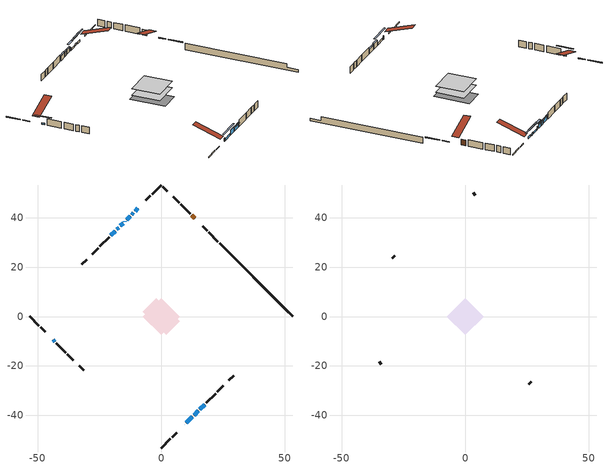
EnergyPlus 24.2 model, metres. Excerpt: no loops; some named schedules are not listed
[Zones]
conditioned space
 floor outside (Floor1 construction): -0.99,0 0,0.99 0.99,0 0,-0.99 z1.22
 floor adiabatic (AdiabaticFloorConstruction): -7.38,0 0,7.38 7.38,0 0,-7.38 z1.22
 floor foundation (Slab1 construction): -7.4,1.94 -1.94,7.4 7.4,-1.94 1.94,-7.4 z-1.22
 wall outside (RimJoist1 construction): 0,-53.15 3.73,-49.42 / -53.15,0 -49.42,-3.73 / 0,53.15 -3.73,49.42 / 22.89,30.26 19.16,33.99 z1.22:1.52
 wall outside (RimJoist2 construction): 4.39,-48.76 6.21,-46.94 / -48.76,-4.39 -46.94,-6.21 / -4.39,48.76 -6.21,46.94 / 18.51,34.64 16.69,36.46 z1.22:1.52
 wall outside (AdiabaticWallConstruction 1): 13.48,39.67 12.3,40.85 z1.22:3.25
 wall outside (AdiabaticWallConstruction): 9.42,-43.73 9.49,-43.66 / -14.69,38.46 -14.76,38.39 z1.22:2.44; -9.42,43.73 -10.57,42.58 / -11.22,41.93 -11.94,41.21 / 10.14,-43.01 12.59,-40.56 z1.22:1.98; -12.6,40.55 -14.03,39.12 / -43.73,-9.42 -43.01,-10.14 z1.22:1.73; -15.41,37.74 -16.56,36.59 / -17.22,35.93 -17.94,35.21 z1.22:2.85; -18.59,34.56 -20.39,32.76 z1.22:2.95; 13.24,-39.91 14.97,-38.18 z1.22:3; 15.62,-37.53 17.56,-35.59 z1.22:2.74
 wall outside (Wall1 construction): 18.22,-34.93 21.98,-31.17 / -42.36,-10.79 -38.6,-14.55 / -21.05,32.1 -24.81,28.34 / 11.64,41.51 7.88,45.27 z1.22:3.66
 wall outside (Wall2 construction): 22.64,-30.51 25.07,-28.08 / -37.94,-15.21 -35.51,-17.64 / -25.47,27.68 -27.89,25.26 / 7.22,45.93 4.79,48.36 z1.22:3.66
 wall outside (Wall4 construction): 27.35,-25.8 29.21,-23.94 / -33.22,-19.93 -31.37,-21.78 / -30.18,22.97 -32.03,21.12 / 2.51,50.64 0.66,52.49 z1.22:3.66
 wall foundation (FoundationWall1 construction): 23.55,29.6,-1.22 23.55,29.6,1.22 50.19,2.96,1.22 50.19,2.96,-0.26 53.15,0,-0.26 53.15,0,-1.22
 window (WindowConstruction 5): 9.42,-43.73 9.48,-43.67 z1.22:2.44
 window (WindowConstruction 7): -9.42,43.73 -10.57,42.58 z1.22:1.98
 window (WindowConstruction 8): -11.22,41.93 -11.94,41.21 z1.22:1.98
 window (WindowConstruction 9): -12.6,40.55 -14.03,39.12 z1.22:1.73
 window (WindowConstruction 10): 10.14,-43.01 12.59,-40.56 z1.22:1.98
 window (WindowConstruction 11): -43.73,-9.42 -43.01,-10.14 z1.22:1.73
 window (WindowConstruction 6): -14.69,38.46 -14.76,38.39 z1.22:2.44
 window (WindowConstruction): -15.41,37.74 -16.56,36.59 z1.22:2.84
 window (WindowConstruction 1): -17.22,35.93 -17.94,35.21 z1.22:2.84
 window (WindowConstruction 2): -18.59,34.56 -20.39,32.76 z1.22:2.95
 window (WindowConstruction 3): 13.24,-39.91 14.97,-38.18 z1.22:3
 window (WindowConstruction 4): 15.62,-37.53 17.56,-35.59 z1.22:2.74
 door (Door): 13.48,39.67 12.3,40.85 z1.22:3.25
 ceiling adiabatic (AdiabaticFloorConstruction): 0,-7.38 7.38,0 0,7.38 -7.38,0 z1.22
attic - vented
 floor to conditioned space (Floor2 construction Reversed): -7.39,0 0,7.39 7.39,0 0,-7.39 z3.66
 wall outside (Wall3 construction): 25.73,-27.42 26.7,-26.45 / -34.85,-18.3 -33.88,-19.27 / -28.55,24.6 -29.52,23.63 / 4.14,49.01 3.17,49.99 z1.22:3.66
 roof outside (Roof1 construction): 8.76,-44.39,3.66 1.56,-37.19,7.05 -0.34,-39.09,7.05 6.86,-46.29,3.66; -44.39,-8.76,3.66 -37.19,-1.56,7.05 -39.09,0.34,7.05 -46.29,-6.86,3.66; -8.76,44.39,3.66 -1.56,37.19,7.05 0.34,39.09,7.05 -6.86,46.29,3.66; 14.13,39.02,3.66 6.93,31.82,7.05 8.83,29.92,7.05 16.03,37.12,3.66
shading: -12.43,40.72 -7.55,45.6 -7.84,45.89 -12.72,41.01 z4.62; -13.81,39.34 -9.36,43.79 -9.65,44.08 -14.1,39.63 z4.62; -15.9,37.25 -10.73,42.42 -11.02,42.71 -16.19,37.54 z4.37; 14.45,-38.7 8.27,-44.88 8.57,-45.17 14.74,-38.99 z4.62; -41.15,-12 -45.6,-7.55 -45.89,-7.84 -41.44,-12.29 z4.37; -16.7,36.45 -15.27,37.88 -15.56,38.17 -16.99,36.74 z3.05; -18.08,35.07 -17.08,36.07 -17.37,36.36 -18.37,35.36 z3.05; -20.53,32.62 -18.45,34.7 -18.74,34.99 -20.82,32.91 z3.15; 15.11,-38.04 13.1,-40.05 13.39,-40.34 15.4,-38.33 z3.2; 17.71,-35.44 15.48,-37.67 15.77,-37.96 18,-35.73 z2.95
[Building]
Building 1: Terrain=Suburbs
[Site:Location]
Edmonton Intl AP_AB: Latitude {deg}=53.31; Longitude {deg}=-113.58; Time Zone {hr}=-7; Elevation {m}=723; Keep Site Location Information=Yes
[Site:GroundTemperature:Shallow]
-1.56185, -3.61833, -3.78302, -2.80711, 1.11059, 5.01004, 8.39065, 10.5322, 10.7141, 8.97234, 5.67794, 1.89811
[Site:WaterMainsTemperature]
Calculation Method=Schedule; Temperature Schedule=mains temperature schedule
[Material] Roughness=Rough; Thermal Absorptance=0.9
Name | Thickness {m} | Conductivity {W/m-K} | Density {kg/m3} | Specific Heat {J/kg-K} | Solar Absorptance | Visible Absorptance
asphalt or fiberglass shingles | 0.00635 | 0.162714 | 1121.4 | 1465.45 | 0.4 | 0.4
ceiling loosefill ins | 0.169333 | 0.0480833 | 16.02 | 1046.75 | 0.7 | 0.7
ceiling stud and cavity | 0.1397 | 0.543394 | 65.682 | 1177.47 | 0.7 | 0.7
concrete 4.0 in. | 0.1016 | 1.803125 | 2242.8 | 837.4 | 0.7 | 0.7
concrete 8.0 in. | 0.2032 | 1.803125 | 2242.8 | 837.4 | 0.7 | 0.7
door material | 0.04445 | 0.053851 | 512.64 | 1214.23 | 0.7 | 0.7
exterior vertical ins | 0.0451399 | 0.029427 | 32.04 | 1214.23 | 0.7 | 0.7
floor covering | 0.0127 | 0.0433444 | 54.468 | 1339.84 | 0.6 | 0.6
floor rigid ins; rim joist rigid ins | 0.051816 | 0.029427 | 32.04 | 1214.23 | 0.7 | 0.7
floor rigid ins 1; wall rigid ins | 0.512978 | 0.029427 | 32.04 | 1214.23 | 0.7 | 0.7
floor stud and cavity | 0.1397 | 0.10464 | 92.3553 | 1139.71 | 0.7 | 0.7
floor stud and cavity 1 | 0.1397 | 1.75129 | 37.0049 | 1207.88 | 0.7 | 0.7
furniture material conditioned space 1 | 0.1524 | 0.115458 | 640.8 | 1214.23 | 0.6 | 0.6
gypsum board | 0.0127 | 0.160291 | 801 | 837.4 | 0.6 | 0.6
gypsum board 1 | 0.00254 | 0.160291 | 801 | 837.4 | 0.6 | 0.6
gypsum board 2 | 0.0127 | 0.160291 | 801 | 837.4 | 0.7 | 0.7
osb sheathing 0.5 in. | 0.0127 | 0.115458 | 512.64 | 1214.23 | 0.7 | 0.7
osb sheathing 0.75 in. | 0.01905 | 0.115458 | 512.64 | 1214.23 | 0.7 | 0.7
osb sheathing 2.0 in. | 0.0508 | 0.115458 | 512.64 | 1214.23 | 0.7 | 0.7
rim joist stud and cavity | 0.0508 | 0.0450373 | 125.044 | 1163.47 | 0.6 | 0.6
rim joist stud and cavity 1 | 0.0508 | 0.0416558 | 125.044 | 1163.47 | 0.6 | 0.6
wall stud and cavity | 0.1397 | 0.10094 | 139.0536 | 1170.24 | 0.7 | 0.7
wall stud and cavity 1 | 0.1397 | 0.0969908 | 139.0536 | 1170.24 | 0.7 | 0.7
wall stud and cavity 2 | 0.0889 | 6.1454 | 50.32683 | 1063.81 | 0.6 | 0.6
wall stud and cavity 3 | 0.0889 | 0.480942 | 50.32683 | 1063.81 | 0.7 | 0.7
wall stud and cavity 4 | 0.0889 | 0.380278 | 52.3479 | 1209.89 | 0.7 | 0.7
wall stud and cavity 5 | 0.0889 | 0.391764 | 83.0341 | 1211.67 | 0.7 | 0.7
wood siding | 0.0254 | 0.102417 | 544.68 | 1172.36 | 0.4 | 0.4
wood siding 1 | 0.00254 | 0.102417 | 544.68 | 1172.36 | 0.4 | 0.4
wood siding 2; wood siding 3; wood siding 4 | 0.0254 | 0.102417 | 544.68 | 1172.36 | 0.7 | 0.7
[WindowMaterial:SimpleGlazingSystem]
Name | U-Factor {W/m2-K} | Solar Heat Gain Coefficient
WindowMaterial | 1.71248 | 0.54
WindowMaterial 1 | 1.81242 | 0.51
WindowMaterial 2 | 1.654 | 0.57
WindowMaterial 3 | 1.657976 | 0.57
WindowMaterial 4 | 1.58189 | 0.59
WindowMaterial 5 | 3.276206 | 0.41
WindowMaterial 6 | 1.771536 | 0.55
WindowMaterial 7 | 1.97992 | 0.46
WindowMaterial 8 | 2.137767 | 0.41
WindowMaterial 9 | 1.76529 | 0.55
[Construction]
AdiabaticFloorConstruction: floor stud and cavity 1, floor rigid ins 1, osb sheathing 0.75 in., floor covering
AdiabaticWallConstruction: wood siding 3, wall rigid ins, wall stud and cavity 4, gypsum board
AdiabaticWallConstruction 1: wood siding 4, wall rigid ins, wall stud and cavity 4, gypsum board
Door: door material
Floor1 construction: floor stud and cavity, floor rigid ins, osb sheathing 0.75 in., floor covering
Floor2 construction Reversed: gypsum board, ceiling stud and cavity, ceiling loosefill ins
FoundationWall1 construction: concrete 8.0 in., gypsum board 2
furniture construction conditioned space 1: furniture material conditioned space 1
PartitionWallConstruction: gypsum board, wall stud and cavity 5, gypsum board
RimJoist1 construction: wood siding 2, rim joist rigid ins, osb sheathing 2.0 in., rim joist stud and cavity
RimJoist2 construction: wood siding 2, rim joist rigid ins, osb sheathing 2.0 in., rim joist stud and cavity 1
Roof1 construction: asphalt or fiberglass shingles
Slab1 construction: concrete 4.0 in.
Wall1 construction: wood siding, osb sheathing 0.5 in., wall stud and cavity, gypsum board
Wall2 construction: wood siding, osb sheathing 0.5 in., wall stud and cavity 1, gypsum board
Wall3 construction: wood siding 1, wall stud and cavity 2
Wall4 construction: wood siding 1, wall stud and cavity 3, gypsum board 1
WindowConstruction: WindowMaterial
WindowConstruction 1: WindowMaterial 1
WindowConstruction 10: WindowMaterial 9
WindowConstruction 11; WindowConstruction 9: WindowMaterial 8
WindowConstruction 2: WindowMaterial 2
WindowConstruction 3: WindowMaterial 3
WindowConstruction 4: WindowMaterial 4
WindowConstruction 5; WindowConstruction 6: WindowMaterial 5
WindowConstruction 7: WindowMaterial 6
WindowConstruction 8: WindowMaterial 7
[Zone] Multiplier=1; Part of Total Floor Area=Yes
Name | Volume {m3}
attic - vented | 60.2418
conditioned space | 538.7
[Space]
Name | Zone | Volume {m3}
attic - vented 1 | attic - vented | 60.2418
conditioned space 1 | conditioned space | 538.7
[ZoneInfiltration:EffectiveLeakageArea]
infil attic - vented 1: Zone or Space=attic - vented 1; Schedule=Always On Discrete; Effective Air Leakage Area {cm2}=3802.44; Stack Coefficient=0.000405617; Wind Coefficient=1.36075e-05
[ZoneMixing]
whole house fan mix: Zone or Space=attic - vented; Schedule=Always On Continuous; Design Flow Rate Calculation Method=Flow/Zone; Design Flow Rate {m3/s}=0; Source Zone or Space=conditioned space
[SurfaceProperty:ExposedFoundationPerimeter]
Slab1: Exposed Perimeter Calculation Method=TotalExposedPerimeter; Total Exposed Perimeter {m}=41.86
[InternalMass] Zone or ZoneList=conditioned space; Space or SpaceList=conditioned space 1
Name | Construction | Surface Area {m2}
furniture mass conditioned space 1 | furniture construction conditioned space 1 | 85.136
partition wall mass | PartitionWallConstruction | 212.84
[Lights]
interior lighting: Zone or ZoneList or Space or SpaceList=conditioned space 1; Schedule=interior lighting schedule; Design Level Calculation Method=LightingLevel; Lighting Level {W}=343.2; Return Air Fraction=0; Fraction Radiant=0.6; Fraction Visible=0.2; Fraction Replaceable=1
[People]
occupants: Zone or ZoneList or Space or SpaceList=conditioned space 1; Number of People Schedule=occupants schedule; Number of People Calculation Method=People; Number of People=3; Fraction Radiant=0.314171; Sensible Heat Fraction=0.56303; Activity Level Schedule=occupants activity schedule; Carbon Dioxide Generation Rate {m3/s-W}=0; Enable ASHRAE 55 Comfort Warnings=No; Mean Radiant Temperature Calculation Type=EnclosureAveraged
[ElectricEquipment] Zone or ZoneList or Space or SpaceList=conditioned space 1; Design Level Calculation Method=EquipmentLevel
Name | Schedule | Design Level {W} | Fraction Latent | Fraction Radiant | Fraction Lost
clothes dryer | clothes dryer schedule | 140.772 | 0.015 | 0.081 | 0.85
clothes washer | clothes washer schedule | 32.1985 | 0.03 | 0.162 | 0.7
cooking range | cooking range schedule | 215.147 | 0.08 | 0.432 | 0.2
dishwasher | dishwasher schedule | 66.8632 | 0.3 | 0.18 | 0.4
fridge | fridge schedule | 72.9452 | 0 | 0.6 | 0
mech vent bath fan 0 | mech vent bath fan 0 schedule | 50.2 | 0 | 0 | 1
mech vent bath fan 1 | mech vent bath fan 1 schedule | 50.2 | 0 | 0 | 1
mech vent house fan | mech vent house fan schedule | 0 | 0 | 0 | 1
mech vent house fan cfis | mech vent house fan cfis schedule | 0 | 0 | 0 | 0
mech vent range fan 0 | mech vent range fan 0 schedule | 57 | 0 | 0 | 1
misc plug loads | misc plug loads schedule | 494.7 | 0.045 | 0.513 | 0.1
whole house fan | Always On Discrete | 0 | 0 | 0 | 1
[OtherEquipment] Zone or ZoneList or Space or SpaceList=conditioned space 1; Design Level Calculation Method=EquipmentLevel
Name | Fuel Type | Schedule | Design Level {W} | Fraction Latent | Fraction Radiant | Fraction Lost
clothes dryer 1 | Electricity | clothes dryer schedule | 0 | 0.015 | 0.081 | 0.85
cooking range 1 | Electricity | cooking range schedule | 0 | 0.08 | 0.432 | 0.2
general water use latent | None | general water use schedule | 62.594 | 1 | 0 | 0
general water use sensible | None | general water use schedule | -61.6891 | 0 | 0.6 | 0
mech vent house fan latent load | None | Always On Discrete | 0 | 1 | 0 | 0
mech vent house fan sensible load | None | Always On Discrete | 0 | 0 | 0 | 0
water heater energy adjustment1 | NaturalGas | Always On Discrete | 0.01 | 0 | 0 | 1
[ZoneInfiltration:DesignFlowRate] Zone or ZoneList or Space or SpaceList=conditioned space 1; Schedule=Always On Discrete; Design Flow Rate Calculation Method=Flow/Zone; Design Flow Rate {m3/s}=0
infil flow; natural vent flow; whole house fan flow
[Foundation:Kiva]
Foundation Kiva 1: Initial Indoor Air Temperature {C}=18; Wall Height Above Grade {m}=1.21999; Wall Depth Below Slab {m}=0.2032; Custom Block Material Name 1=exterior vertical ins; Custom Block Depth 1 {m}=2.43998; Custom Block X Position 1 {m}=0.2159; Custom Block Z Position 1 {m}=0
[Foundation:Kiva:Settings]
Soil Conductivity {W/m-K}=0.849921; Soil Density {kg/m3}=1842.3; Soil Specific Heat {J/kg-K}=418.7; Ground Solar Absorptivity=0.9; Ground Thermal Absorptivity=0.9; Ground Surface Roughness {m}=0.03; Far-Field Width {m}=40; Deep-Ground Boundary Condition=ZeroFlux; Deep-Ground Depth {m}=40; Minimum Cell Dimension {m}=0.2; Maximum Cell Growth Coefficient=3; Simulation Timestep=Timestep
[Exterior:Lights]
exterior lighting: Schedule=exterior lighting schedule; Design Level {W}=75.6
[Schedule:Constant]
Name | Hourly Value
Always On Continuous; mech vent house fan schedule; mech vent house fan cfis schedule; Always On Discrete | 1
occupants activity schedule | 117.228
fridge schedule | 0
[Schedule:Week:Daily]
interior lighting schedule Week Rule - Jan1-Jan27: interior lighting schedule day, interior lighting schedule day, interior lighting schedule day, interior lighting schedule day, interior lighting schedule day, interior lighting schedule day, interior lighting schedule day, interior lighting schedule default day, interior lighting schedule default day, interior lighting schedule default day, interior lighting schedule default day, interior lighting schedule default day
interior lighting schedule Week Rule - Jan28-Feb3: interior lighting schedule day, interior lighting schedule day, interior lighting schedule day, interior lighting schedule day, interior lighting schedule day 1, interior lighting schedule day 1, interior lighting schedule day 1, interior lighting schedule default day, interior lighting schedule default day, interior lighting schedule default day, interior lighting schedule default day, interior lighting schedule default day
interior lighting schedule Week Rule - Feb4-Feb24: interior lighting schedule day 1, interior lighting schedule day 1, interior lighting schedule day 1, interior lighting schedule day 1, interior lighting schedule day 1, interior lighting schedule day 1, interior lighting schedule day 1, interior lighting schedule default day, interior lighting schedule default day, interior lighting schedule default day, interior lighting schedule default day, interior lighting schedule default day
interior lighting schedule Week Rule - Feb25-Mar3: interior lighting schedule day 1, interior lighting schedule day 1, interior lighting schedule day 1, interior lighting schedule day 1, interior lighting schedule day 2, interior lighting schedule day 2, interior lighting schedule day 2, interior lighting schedule default day, interior lighting schedule default day, interior lighting schedule default day, interior lighting schedule default day, interior lighting schedule default day
interior lighting schedule Week Rule - Mar4-Mar31: interior lighting schedule day 2, interior lighting schedule day 2, interior lighting schedule day 2, interior lighting schedule day 2, interior lighting schedule day 2, interior lighting schedule day 2, interior lighting schedule day 2, interior lighting schedule default day, interior lighting schedule default day, interior lighting schedule default day, interior lighting schedule default day, interior lighting schedule default day
interior lighting schedule Week Rule - Apr1-Apr28: interior lighting schedule day 3, interior lighting schedule day 3, interior lighting schedule day 3, interior lighting schedule day 3, interior lighting schedule day 3, interior lighting schedule day 3, interior lighting schedule day 3, interior lighting schedule default day, interior lighting schedule default day, interior lighting schedule default day, interior lighting schedule default day, interior lighting schedule default day
interior lighting schedule Week Rule - Apr29-May5: interior lighting schedule day 3, interior lighting schedule day 3, interior lighting schedule day 4, interior lighting schedule day 4, interior lighting schedule day 4, interior lighting schedule day 4, interior lighting schedule day 4, interior lighting schedule default day, interior lighting schedule default day, interior lighting schedule default day, interior lighting schedule default day, interior lighting schedule default day
interior lighting schedule Week Rule - May6-May26: interior lighting schedule day 4, interior lighting schedule day 4, interior lighting schedule day 4, interior lighting schedule day 4, interior lighting schedule day 4, interior lighting schedule day 4, interior lighting schedule day 4, interior lighting schedule default day, interior lighting schedule default day, interior lighting schedule default day, interior lighting schedule default day, interior lighting schedule default day
interior lighting schedule Week Rule - May27-Jun2: interior lighting schedule day 4, interior lighting schedule day 4, interior lighting schedule day 4, interior lighting schedule day 4, interior lighting schedule day 4, interior lighting schedule day 5, interior lighting schedule day 5, interior lighting schedule default day, interior lighting schedule default day, interior lighting schedule default day, interior lighting schedule default day, interior lighting schedule default day
interior lighting schedule Week Rule - Jun3-Jun30: interior lighting schedule day 5, interior lighting schedule day 5, interior lighting schedule day 5, interior lighting schedule day 5, interior lighting schedule day 5, interior lighting schedule day 5, interior lighting schedule day 5, interior lighting schedule default day, interior lighting schedule default day, interior lighting schedule default day, interior lighting schedule default day, interior lighting schedule default day
interior lighting schedule Week Rule - Jul1-Jul28: interior lighting schedule day 6, interior lighting schedule day 6, interior lighting schedule day 6, interior lighting schedule day 6, interior lighting schedule day 6, interior lighting schedule day 6, interior lighting schedule day 6, interior lighting schedule default day, interior lighting schedule default day, interior lighting schedule default day, interior lighting schedule default day, interior lighting schedule default day
interior lighting schedule Week Rule - Jul29-Aug4: interior lighting schedule day 6, interior lighting schedule day 6, interior lighting schedule day 6, interior lighting schedule day 7, interior lighting schedule day 7, interior lighting schedule day 7, interior lighting schedule day 7, interior lighting schedule default day, interior lighting schedule default day, interior lighting schedule default day, interior lighting schedule default day, interior lighting schedule default day
interior lighting schedule Week Rule - Aug5-Aug25: interior lighting schedule day 7, interior lighting schedule day 7, interior lighting schedule day 7, interior lighting schedule day 7, interior lighting schedule day 7, interior lighting schedule day 7, interior lighting schedule day 7, interior lighting schedule default day, interior lighting schedule default day, interior lighting schedule default day, interior lighting schedule default day, interior lighting schedule default day
interior lighting schedule Week Rule - Aug26-Sep1: interior lighting schedule day 7, interior lighting schedule day 7, interior lighting schedule day 7, interior lighting schedule day 7, interior lighting schedule day 7, interior lighting schedule day 7, interior lighting schedule day 8, interior lighting schedule default day, interior lighting schedule default day, interior lighting schedule default day, interior lighting schedule default day, interior lighting schedule default day
interior lighting schedule Week Rule - Sep2-Sep29: interior lighting schedule day 8, interior lighting schedule day 8, interior lighting schedule day 8, interior lighting schedule day 8, interior lighting schedule day 8, interior lighting schedule day 8, interior lighting schedule day 8, interior lighting schedule default day, interior lighting schedule default day, interior lighting schedule default day, interior lighting schedule default day, interior lighting schedule default day
interior lighting schedule Week Rule - Sep30-Oct6: interior lighting schedule day 8, interior lighting schedule day 9, interior lighting schedule day 9, interior lighting schedule day 9, interior lighting schedule day 9, interior lighting schedule day 9, interior lighting schedule day 9, interior lighting schedule default day, interior lighting schedule default day, interior lighting schedule default day, interior lighting schedule default day, interior lighting schedule default day
interior lighting schedule Week Rule - Oct7-Oct27: interior lighting schedule day 9, interior lighting schedule day 9, interior lighting schedule day 9, interior lighting schedule day 9, interior lighting schedule day 9, interior lighting schedule day 9, interior lighting schedule day 9, interior lighting schedule default day, interior lighting schedule default day, interior lighting schedule default day, interior lighting schedule default day, interior lighting schedule default day
interior lighting schedule Week Rule - Oct28-Nov3: interior lighting schedule day 9, interior lighting schedule day 9, interior lighting schedule day 9, interior lighting schedule day 9, interior lighting schedule day 10, interior lighting schedule day 10, interior lighting schedule day 10, interior lighting schedule default day, interior lighting schedule default day, interior lighting schedule default day, interior lighting schedule default day, interior lighting schedule default day
interior lighting schedule Week Rule - Nov4-Nov24: interior lighting schedule day 10, interior lighting schedule day 10, interior lighting schedule day 10, interior lighting schedule day 10, interior lighting schedule day 10, interior lighting schedule day 10, interior lighting schedule day 10, interior lighting schedule default day, interior lighting schedule default day, interior lighting schedule default day, interior lighting schedule default day, interior lighting schedule default day
interior lighting schedule Week Rule - Nov25-Dec1: interior lighting schedule day 10, interior lighting schedule day 10, interior lighting schedule day 10, interior lighting schedule day 10, interior lighting schedule day 10, interior lighting schedule day 10, interior lighting schedule day 11, interior lighting schedule default day, interior lighting schedule default day, interior lighting schedule default day, interior lighting schedule default day, interior lighting schedule default day
interior lighting schedule Week Rule - Dec2-Dec31: interior lighting schedule day 11, interior lighting schedule day 11, interior lighting schedule day 11, interior lighting schedule day 11, interior lighting schedule day 11, interior lighting schedule day 11, interior lighting schedule day 11, interior lighting schedule default day, interior lighting schedule default day, interior lighting schedule default day, interior lighting schedule default day, interior lighting schedule default day
occupants schedule Week Rule - Jan1-Dec31: occupants schedule day, occupants schedule day, occupants schedule day, occupants schedule day, occupants schedule day, occupants schedule day, occupants schedule day, occupants schedule default day, occupants schedule default day, occupants schedule default day, occupants schedule default day, occupants schedule default day
clothes dryer schedule Week Rule - Jan1-Dec31: clothes dryer schedule day, clothes dryer schedule day, clothes dryer schedule day, clothes dryer schedule day, clothes dryer schedule day, clothes dryer schedule day, clothes dryer schedule day, clothes dryer schedule default day, clothes dryer schedule default day, clothes dryer schedule default day, clothes dryer schedule default day, clothes dryer schedule default day
clothes washer schedule Week Rule - Jan1-Dec31: clothes washer schedule day, clothes washer schedule day, clothes washer schedule day, clothes washer schedule day, clothes washer schedule day, clothes washer schedule day, clothes washer schedule day, clothes washer schedule default day, clothes washer schedule default day, clothes washer schedule default day, clothes washer schedule default day, clothes washer schedule default day
cooking range schedule Week Rule - Jan1-Dec31: cooking range schedule day, cooking range schedule day, cooking range schedule day, cooking range schedule day, cooking range schedule day, cooking range schedule day, cooking range schedule day, cooking range schedule default day, cooking range schedule default day, cooking range schedule default day, cooking range schedule default day, cooking range schedule default day
dishwasher schedule Week Rule - Jan1-Dec31: dishwasher schedule day, dishwasher schedule day, dishwasher schedule day, dishwasher schedule day, dishwasher schedule day, dishwasher schedule day, dishwasher schedule day, dishwasher schedule default day, dishwasher schedule default day, dishwasher schedule default day, dishwasher schedule default day, dishwasher schedule default day
mech vent bath fan 0 schedule Week Rule - Jan1-Dec31: mech vent bath fan 0 schedule day, mech vent bath fan 0 schedule day, mech vent bath fan 0 schedule day, mech vent bath fan 0 schedule day, mech vent bath fan 0 schedule day, mech vent bath fan 0 schedule day, mech vent bath fan 0 schedule day, mech vent bath fan 0 schedule default day, mech vent bath fan 0 schedule default day, mech vent bath fan 0 schedule default day, mech vent bath fan 0 schedule default day, mech vent bath fan 0 schedule default day
mech vent bath fan 1 schedule Week Rule - Jan1-Dec31: mech vent bath fan 1 schedule day, mech vent bath fan 1 schedule day, mech vent bath fan 1 schedule day, mech vent bath fan 1 schedule day, mech vent bath fan 1 schedule day, mech vent bath fan 1 schedule day, mech vent bath fan 1 schedule day, mech vent bath fan 1 schedule default day, mech vent bath fan 1 schedule default day, mech vent bath fan 1 schedule default day, mech vent bath fan 1 schedule default day, mech vent bath fan 1 schedule default day
mech vent range fan 0 schedule Week Rule - Jan1-Dec31: mech vent range fan 0 schedule day, mech vent range fan 0 schedule day, mech vent range fan 0 schedule day, mech vent range fan 0 schedule day, mech vent range fan 0 schedule day, mech vent range fan 0 schedule day, mech vent range fan 0 schedule day, mech vent range fan 0 schedule default day, mech vent range fan 0 schedule default day, mech vent range fan 0 schedule default day, mech vent range fan 0 schedule default day, mech vent range fan 0 schedule default day
misc plug loads schedule Week Rule - Jan1-Dec31: misc plug loads schedule day, misc plug loads schedule day, misc plug loads schedule day, misc plug loads schedule day, misc plug loads schedule day, misc plug loads schedule day, misc plug loads schedule day, misc plug loads schedule default day, misc plug loads schedule default day, misc plug loads schedule default day, misc plug loads schedule default day, misc plug loads schedule default day
general water use schedule Week Rule - Jan1-Dec31: general water use schedule day, general water use schedule day, general water use schedule day, general water use schedule day, general water use schedule day, general water use schedule day, general water use schedule day, general water use schedule default day, general water use schedule default day, general water use schedule default day, general water use schedule default day, general water use schedule default day
exterior lighting schedule Week Rule - Jan1-Jan27: exterior lighting schedule day, exterior lighting schedule day, exterior lighting schedule day, exterior lighting schedule day, exterior lighting schedule day, exterior lighting schedule day, exterior lighting schedule day, exterior lighting schedule default day, exterior lighting schedule default day, exterior lighting schedule default day, exterior lighting schedule default day, exterior lighting schedule default day
exterior lighting schedule Week Rule - Jan28-Feb3: exterior lighting schedule day, exterior lighting schedule day, exterior lighting schedule day, exterior lighting schedule day, exterior lighting schedule day 1, exterior lighting schedule day 1, exterior lighting schedule day 1, exterior lighting schedule default day, exterior lighting schedule default day, exterior lighting schedule default day, exterior lighting schedule default day, exterior lighting schedule default day
exterior lighting schedule Week Rule - Feb4-Feb24: exterior lighting schedule day 1, exterior lighting schedule day 1, exterior lighting schedule day 1, exterior lighting schedule day 1, exterior lighting schedule day 1, exterior lighting schedule day 1, exterior lighting schedule day 1, exterior lighting schedule default day, exterior lighting schedule default day, exterior lighting schedule default day, exterior lighting schedule default day, exterior lighting schedule default day
exterior lighting schedule Week Rule - Feb25-Mar3: exterior lighting schedule day 1, exterior lighting schedule day 1, exterior lighting schedule day 1, exterior lighting schedule day 1, exterior lighting schedule day 2, exterior lighting schedule day 2, exterior lighting schedule day 2, exterior lighting schedule default day, exterior lighting schedule default day, exterior lighting schedule default day, exterior lighting schedule default day, exterior lighting schedule default day
exterior lighting schedule Week Rule - Mar4-Mar31: exterior lighting schedule day 2, exterior lighting schedule day 2, exterior lighting schedule day 2, exterior lighting schedule day 2, exterior lighting schedule day 2, exterior lighting schedule day 2, exterior lighting schedule day 2, exterior lighting schedule default day, exterior lighting schedule default day, exterior lighting schedule default day, exterior lighting schedule default day, exterior lighting schedule default day
exterior lighting schedule Week Rule - Apr1-Apr28: exterior lighting schedule day 3, exterior lighting schedule day 3, exterior lighting schedule day 3, exterior lighting schedule day 3, exterior lighting schedule day 3, exterior lighting schedule day 3, exterior lighting schedule day 3, exterior lighting schedule default day, exterior lighting schedule default day, exterior lighting schedule default day, exterior lighting schedule default day, exterior lighting schedule default day
exterior lighting schedule Week Rule - Apr29-May5: exterior lighting schedule day 3, exterior lighting schedule day 3, exterior lighting schedule day 4, exterior lighting schedule day 4, exterior lighting schedule day 4, exterior lighting schedule day 4, exterior lighting schedule day 4, exterior lighting schedule default day, exterior lighting schedule default day, exterior lighting schedule default day, exterior lighting schedule default day, exterior lighting schedule default day
exterior lighting schedule Week Rule - May6-May26: exterior lighting schedule day 4, exterior lighting schedule day 4, exterior lighting schedule day 4, exterior lighting schedule day 4, exterior lighting schedule day 4, exterior lighting schedule day 4, exterior lighting schedule day 4, exterior lighting schedule default day, exterior lighting schedule default day, exterior lighting schedule default day, exterior lighting schedule default day, exterior lighting schedule default day
exterior lighting schedule Week Rule - May27-Jun2: exterior lighting schedule day 4, exterior lighting schedule day 4, exterior lighting schedule day 4, exterior lighting schedule day 4, exterior lighting schedule day 4, exterior lighting schedule day 5, exterior lighting schedule day 5, exterior lighting schedule default day, exterior lighting schedule default day, exterior lighting schedule default day, exterior lighting schedule default day, exterior lighting schedule default day
exterior lighting schedule Week Rule - Jun3-Jun30: exterior lighting schedule day 5, exterior lighting schedule day 5, exterior lighting schedule day 5, exterior lighting schedule day 5, exterior lighting schedule day 5, exterior lighting schedule day 5, exterior lighting schedule day 5, exterior lighting schedule default day, exterior lighting schedule default day, exterior lighting schedule default day, exterior lighting schedule default day, exterior lighting schedule default day
exterior lighting schedule Week Rule - Jul1-Jul28: exterior lighting schedule day 6, exterior lighting schedule day 6, exterior lighting schedule day 6, exterior lighting schedule day 6, exterior lighting schedule day 6, exterior lighting schedule day 6, exterior lighting schedule day 6, exterior lighting schedule default day, exterior lighting schedule default day, exterior lighting schedule default day, exterior lighting schedule default day, exterior lighting schedule default day
exterior lighting schedule Week Rule - Jul29-Aug4: exterior lighting schedule day 6, exterior lighting schedule day 6, exterior lighting schedule day 6, exterior lighting schedule day 7, exterior lighting schedule day 7, exterior lighting schedule day 7, exterior lighting schedule day 7, exterior lighting schedule default day, exterior lighting schedule default day, exterior lighting schedule default day, exterior lighting schedule default day, exterior lighting schedule default day
exterior lighting schedule Week Rule - Aug5-Aug25: exterior lighting schedule day 7, exterior lighting schedule day 7, exterior lighting schedule day 7, exterior lighting schedule day 7, exterior lighting schedule day 7, exterior lighting schedule day 7, exterior lighting schedule day 7, exterior lighting schedule default day, exterior lighting schedule default day, exterior lighting schedule default day, exterior lighting schedule default day, exterior lighting schedule default day
exterior lighting schedule Week Rule - Aug26-Sep1: exterior lighting schedule day 7, exterior lighting schedule day 7, exterior lighting schedule day 7, exterior lighting schedule day 7, exterior lighting schedule day 7, exterior lighting schedule day 7, exterior lighting schedule day 8, exterior lighting schedule default day, exterior lighting schedule default day, exterior lighting schedule default day, exterior lighting schedule default day, exterior lighting schedule default day
exterior lighting schedule Week Rule - Sep2-Sep29: exterior lighting schedule day 8, exterior lighting schedule day 8, exterior lighting schedule day 8, exterior lighting schedule day 8, exterior lighting schedule day 8, exterior lighting schedule day 8, exterior lighting schedule day 8, exterior lighting schedule default day, exterior lighting schedule default day, exterior lighting schedule default day, exterior lighting schedule default day, exterior lighting schedule default day
[Schedule:Year]
interior lighting schedule: interior lighting schedule Week Rule - Jan1-Jan27, 1, 1, 1, 27, interior lighting schedule Week Rule - Jan28-Feb3, 1, 28, 2, 3, interior lighting schedule Week Rule - Feb4-Feb24, 2, 4, 2, 24, interior lighting schedule Week Rule - Feb25-Mar3, 2, 25, 3, 3, interior lighting schedule Week Rule - Mar4-Mar31, 3, 4, 3, 31, interior lighting schedule Week Rule - Apr1-Apr28, 4, 1, 4, 28, interior lighting schedule Week Rule - Apr29-May5, 4, 29, 5, 5, interior lighting schedule Week Rule - May6-May26, 5, 6, 5, 26, interior lighting schedule Week Rule - May27-Jun2, 5, 27, 6, 2, interior lighting schedule Week Rule - Jun3-Jun30, 6, 3, 6, 30, interior lighting schedule Week Rule - Jul1-Jul28, 7, 1, 7, 28, interior lighting schedule Week Rule - Jul29-Aug4, 7, 29, 8, 4, interior lighting schedule Week Rule - Aug5-Aug25, 8, 5, 8, 25, interior lighting schedule Week Rule - Aug26-Sep1, 8, 26, 9, 1, interior lighting schedule Week Rule - Sep2-Sep29, 9, 2, 9, 29, interior lighting schedule Week Rule - Sep30-Oct6, 9, 30, 10, 6, interior lighting schedule Week Rule - Oct7-Oct27, 10, 7, 10, 27, interior lighting schedule Week Rule - Oct28-Nov3, 10, 28, 11, 3, interior lighting schedule Week Rule - Nov4-Nov24, 11, 4, 11, 24, interior lighting schedule Week Rule - Nov25-Dec1, 11, 25, 12, 1, interior lighting schedule Week Rule - Dec2-Dec31, 12, 2, 12, 31
occupants schedule: occupants schedule Week Rule - Jan1-Dec31, 1, 1, 12, 31
clothes dryer schedule: clothes dryer schedule Week Rule - Jan1-Dec31, 1, 1, 12, 31
clothes washer schedule: clothes washer schedule Week Rule - Jan1-Dec31, 1, 1, 12, 31
cooking range schedule: cooking range schedule Week Rule - Jan1-Dec31, 1, 1, 12, 31
dishwasher schedule: dishwasher schedule Week Rule - Jan1-Dec31, 1, 1, 12, 31
mech vent bath fan 0 schedule: mech vent bath fan 0 schedule Week Rule - Jan1-Dec31, 1, 1, 12, 31
mech vent bath fan 1 schedule: mech vent bath fan 1 schedule Week Rule - Jan1-Dec31, 1, 1, 12, 31
mech vent range fan 0 schedule: mech vent range fan 0 schedule Week Rule - Jan1-Dec31, 1, 1, 12, 31
misc plug loads schedule: misc plug loads schedule Week Rule - Jan1-Dec31, 1, 1, 12, 31
general water use schedule: general water use schedule Week Rule - Jan1-Dec31, 1, 1, 12, 31
exterior lighting schedule: exterior lighting schedule Week Rule - Jan1-Jan27, 1, 1, 1, 27, exterior lighting schedule Week Rule - Jan28-Feb3, 1, 28, 2, 3, exterior lighting schedule Week Rule - Feb4-Feb24, 2, 4, 2, 24, exterior lighting schedule Week Rule - Feb25-Mar3, 2, 25, 3, 3, exterior lighting schedule Week Rule - Mar4-Mar31, 3, 4, 3, 31, exterior lighting schedule Week Rule - Apr1-Apr28, 4, 1, 4, 28, exterior lighting schedule Week Rule - Apr29-May5, 4, 29, 5, 5, exterior lighting schedule Week Rule - May6-May26, 5, 6, 5, 26, exterior lighting schedule Week Rule - May27-Jun2, 5, 27, 6, 2, exterior lighting schedule Week Rule - Jun3-Jun30, 6, 3, 6, 30, exterior lighting schedule Week Rule - Jul1-Jul28, 7, 1, 7, 28, exterior lighting schedule Week Rule - Jul29-Aug4, 7, 29, 8, 4, exterior lighting schedule Week Rule - Aug5-Aug25, 8, 5, 8, 25, exterior lighting schedule Week Rule - Aug26-Sep1, 8, 26, 9, 1, exterior lighting schedule Week Rule - Sep2-Sep29, 9, 2, 9, 29, exterior lighting schedule Week Rule - Sep30-Oct6, 9, 30, 10, 6, exterior lighting schedule Week Rule - Oct7-Oct27, 10, 7, 10, 27, exterior lighting schedule Week Rule - Oct28-Nov3, 10, 28, 11, 3, exterior lighting schedule Week Rule - Nov4-Nov24, 11, 4, 11, 24, exterior lighting schedule Week Rule - Nov25-Dec1, 11, 25, 12, 1, exterior lighting schedule Week Rule - Dec2-Dec31, 12, 2, 12, 31
[Schedule:Compact]
mains temperature schedule: Through: 01/01, For: AllDays, Until: 24:00, 3.97167, Through: 01/02, For: AllDays, Until: 24:00, 3.90778, Through: 01/03, For: AllDays, Until: 24:00, 3.84556, Through: 01/04, For: AllDays, Until: 24:00, 3.78389, Through: 01/05, For: AllDays, Until: 24:00, 3.72278, Through: 01/06, For: AllDays, Until: 24:00, 3.66278, Through: 01/07, For: AllDays, Until: 24:00, 3.60389, Through: 01/08, For: AllDays, Until: 24:00, 3.54556, Through: 01/09, For: AllDays, Until: 24:00, 3.48833, Through: 01/10, For: AllDays, Until: 24:00, 3.43167, Through: 01/11, For: AllDays, Until: 24:00, 3.37611, Through: 01/12, For: AllDays, Until: 24:00, 3.32167, Through: 01/13, For: AllDays, Until: 24:00, 3.26833, Through: 01/14, For: AllDays, Until: 24:00, 3.21556, Through: 01/15, For: AllDays, Until: 24:00, 3.16444, Through: 01/16, For: AllDays, Until: 24:00, 3.11389, Through: 01/17, For: AllDays, Until: 24:00, 3.06444, Through: 01/18, For: AllDays, Until: 24:00, 3.01611, Through: 01/19, For: AllDays, Until: 24:00, 2.96889, Through: 01/20, For: AllDays, Until: 24:00, 2.92278, Through: 01/21, For: AllDays, Until: 24:00, 2.87722, Through: 01/22, For: AllDays, Until: 24:00, 2.83333, Through: 01/23, For: AllDays, Until: 24:00, 2.79056, Through: 01/24, For: AllDays, Until: 24:00, 2.74889, Through: 01/25, For: AllDays, Until: 24:00, 2.70833, Through: 01/26, For: AllDays, Until: 24:00, 2.66889, Through: 01/27, For: AllDays, Until: 24:00, 2.63056, Through: 01/28, For: AllDays, Until: 24:00, 2.59333, Through: 01/29, For: AllDays, Until: 24:00, 2.55778, Through: 01/30, For: AllDays, Until: 24:00, 2.52278, Through: 01/31, For: AllDays, Until: 24:00, 2.48944, Through: 02/01, For: AllDays, Until: 24:00, 2.45722, Through: 02/02, For: AllDays, Until: 24:00, 2.42611, Through: 02/03, For: AllDays, Until: 24:00, 2.39667, Through: 02/04, For: AllDays, Until: 24:00, 2.36833, Through: 02/05, For: AllDays, Until: 24:00, 2.34111, Through: 02/06, For: AllDays, Until: 24:00, 2.315, Through: 02/07, For: AllDays, Until: 24:00, 2.29056, Through: 02/08, For: AllDays, Until: 24:00, 2.26722, Through: 02/09, For: AllDays, Until: 24:00, 2.245, Through: 02/10, For: AllDays, Until: 24:00, 2.22444, Through: 02/11, For: AllDays, Until: 24:00, 2.20444, Through: 02/12, For: AllDays, Until: 24:00, 2.18667, Through: 02/13, For: AllDays, Until: 24:00, 2.17, Through: 02/14, For: AllDays, Until: 24:00, 2.15444, Through: 02/15, For: AllDays, Until: 24:00, 2.14, Through: 02/16, For: AllDays, Until: 24:00, 2.12722, Through: 02/17, For: AllDays, Until: 24:00, 2.11556, Through: 02/18, For: AllDays, Until: 24:00, 2.10556, Through: 02/19, For: AllDays, Until: 24:00, 2.09667, Through: 02/20, For: AllDays, Until: 24:00, 2.08889, Through: 02/21, For: AllDays, Until: 24:00, 2.08278, Through: 02/22, For: AllDays, Until: 24:00, 2.07833, Through: 02/23, For: AllDays, Until: 24:00, 2.07444, Through: 02/24, For: AllDays, Until: 24:00, 2.07278, Through: 02/25, For: AllDays, Until: 24:00, 2.07167, Through: 02/26, For: AllDays, Until: 24:00, 2.07222, Through: 02/27, For: AllDays, Until: 24:00, 2.07444, Through: 02/28, For: AllDays, Until: 24:00, 2.07778, Through: 03/01, For: AllDays, Until: 24:00, 2.08222, Through: 03/02, For: AllDays, Until: 24:00, 2.08833, Through: 03/03, For: AllDays, Until: 24:00, 2.09556, Through: 03/04, For: AllDays, Until: 24:00, 2.10444, Through: 03/05, For: AllDays, Until: 24:00, 2.11444, Through: 03/06, For: AllDays, Until: 24:00, 2.12556, Through: 03/07, For: AllDays, Until: 24:00, 2.13833, Through: 03/08, For: AllDays, Until: 24:00, 2.15278, Through: 03/09, For: AllDays, Until: 24:00, 2.16778, Through: 03/10, For: AllDays, Until: 24:00, 2.18444, Through: 03/11, For: AllDays, Until: 24:00, 2.20278, Through: 03/12, For: AllDays, Until: 24:00, 2.22167, Through: 03/13, For: AllDays, Until: 24:00, 2.24278, Through: 03/14, For: AllDays, Until: 24:00, 2.26444, Through: 03/15, For: AllDays, Until: 24:00, 2.28778, Through: 03/16, For: AllDays, Until: 24:00, 2.31222, Through: 03/17, For: AllDays, Until: 24:00, 2.33778, Through: 03/18, For: AllDays, Until: 24:00, 2.365, Through: 03/19, For: AllDays, Until: 24:00, 2.39333, Through: 03/20, For: AllDays, Until: 24:00, 2.42278, Through: 03/21, For: AllDays, Until: 24:00, 2.45389, Through: 03/22, For: AllDays, Until: 24:00, 2.48611, Through: 03/23, For: AllDays, Until: 24:00, 2.51889, Through: 03/24, For: AllDays, Until: 24:00, 2.55389, Through: 03/25, For: AllDays, Until: 24:00, 2.58944, Through: 03/26, For: AllDays, Until: 24:00, 2.62611, Through: 03/27, For: AllDays, Until: 24:00, 2.66444, Through: 03/28, For: AllDays, Until: 24:00, 2.70389, Through: 03/29, For: AllDays, Until: 24:00, 2.74389, Through: 03/30, For: AllDays, Until: 24:00, 2.78556, Through: 03/31, For: AllDays, Until: 24:00, 2.82833, Through: 04/01, For: AllDays, Until: 24:00, 2.87222, Through: 04/02, For: AllDays, Until: 24:00, 2.91722, Through: 04/03, For: AllDays, Until: 24:00, 2.96333, Through: 04/04, For: AllDays, Until: 24:00, 3.01056, Through: 04/05, For: AllDays, Until: 24:00, 3.05889, Through: 04/06, For: AllDays, Until: 24:00, 3.10833, Through: 04/07, For: AllDays, Until: 24:00, 3.15833, Through: 04/08, For: AllDays, Until: 24:00, 3.21, Through: 04/09, For: AllDays, Until: 24:00, 3.26222, Through: 04/10, For: AllDays, Until: 24:00, 3.31556, Through: 04/11, For: AllDays, Until: 24:00, 3.37, Through: 04/12, For: AllDays, Until: 24:00, 3.42556, Through: 04/13, For: AllDays, Until: 24:00, 3.48167, Through: 04/14, For: AllDays, Until: 24:00, 3.53889, Through: 04/15, For: AllDays, Until: 24:00, 3.59722, Through: 04/16, For: AllDays, Until: 24:00, 3.65611, Through: 04/17, For: AllDays, Until: 24:00, 3.71611, Through: 04/18, For: AllDays, Until: 24:00, 3.77667, Through: 04/19, For: AllDays, Until: 24:00, 3.83833, Through: 04/20, For: AllDays, Until: 24:00, 3.90111, Through: 04/21, For: AllDays, Until: 24:00, 3.96444, Through: 04/22, For: AllDays, Until: 24:00, 4.02833, Through: 04/23, For: AllDays, Until: 24:00, 4.09333, Through: 04/24, For: AllDays, Until: 24:00, 4.15889, Through: 04/25, For: AllDays, Until: 24:00, 4.225, Through: 04/26, For: AllDays, Until: 24:00, 4.29222, Through: 04/27, For: AllDays, Until: 24:00, 4.36, Through: 04/28, For: AllDays, Until: 24:00, 4.42833, Through: 04/29, For: AllDays, Until: 24:00, 4.49722, Through: 04/30, For: AllDays, Until: 24:00, 4.56667, Through: 05/01, For: AllDays, Until: 24:00, 4.63722, Through: 05/02, For: AllDays, Until: 24:00, 4.70833, Through: 05/03, For: AllDays, Until: 24:00, 4.77944, Through: 05/04, For: AllDays, Until: 24:00, 4.85167, Through: 05/05, For: AllDays, Until: 24:00, 4.92389, Through: 05/06, For: AllDays, Until: 24:00, 4.99722, Through: 05/07, For: AllDays, Until: 24:00, 5.07056, Through: 05/08, For: AllDays, Until: 24:00, 5.145, Through: 05/09, For: AllDays, Until: 24:00, 5.21944, Through: 05/10, For: AllDays, Until: 24:00, 5.29389, Through: 05/11, For: AllDays, Until: 24:00, 5.36944, Through: 05/12, For: AllDays, Until: 24:00, 5.445, Through: 05/13, For: AllDays, Until: 24:00, 5.52111, Through: 05/14, For: AllDays, Until: 24:00, 5.59722, Through: 05/15, For: AllDays, Until: 24:00, 5.67389, Through: 05/16, For: AllDays, Until: 24:00, 5.75056, Through: 05/17, For: AllDays, Until: 24:00, 5.82778, Through: 05/18, For: AllDays, Until: 24:00, 5.90556, Through: 05/19, For: AllDays, Until: 24:00, 5.98278, Through: 05/20, For: AllDays, Until: 24:00, 6.06056, Through: 05/21, For: AllDays, Until: 24:00, 6.13889, Through: 05/22, For: AllDays, Until: 24:00, 6.21667, Through: 05/23, For: AllDays, Until: 24:00, 6.295, Through: 05/24, For: AllDays, Until: 24:00, 6.37333, Through: 05/25, For: AllDays, Until: 24:00, 6.45222, Through: 05/26, For: AllDays, Until: 24:00, 6.53056, Through: 05/27, For: AllDays, Until: 24:00, 6.60889, Through: 05/28, For: AllDays, Until: 24:00, 6.68778, Through: 05/29, For: AllDays, Until: 24:00, 6.76611, Through: 05/30, For: AllDays, Until: 24:00, 6.84444, Through: 05/31, For: AllDays, Until: 24:00, 6.92278, Through: 06/01, For: AllDays, Until: 24:00, 7.00111, Through: 06/02, For: AllDays, Until: 24:00, 7.07944, Through: 06/03, For: AllDays, Until: 24:00, 7.15778, Through: 06/04, For: AllDays, Until: 24:00, 7.23556, Through: 06/05, For: AllDays, Until: 24:00, 7.31333, Through: 06/06, For: AllDays, Until: 24:00, 7.39056, Through: 06/07, For: AllDays, Until: 24:00, 7.46833, Through: 06/08, For: AllDays, Until: 24:00, 7.545, Through: 06/09, For: AllDays, Until: 24:00, 7.62222, Through: 06/10, For: AllDays, Until: 24:00, 7.69833, Through: 06/11, For: AllDays, Until: 24:00, 7.775, Through: 06/12, For: AllDays, Until: 24:00, 7.85056, Through: 06/13, For: AllDays, Until: 24:00, 7.92611, Through: 06/14, For: AllDays, Until: 24:00, 8.00111, Through: 06/15, For: AllDays, Until: 24:00, 8.07611, Through: 06/16, For: AllDays, Until: 24:00, 8.15056, Through: 06/17, For: AllDays, Until: 24:00, 8.22389, Through: 06/18, For: AllDays, Until: 24:00, 8.29778, Through: 06/19, For: AllDays, Until: 24:00, 8.37056, Through: 06/20, For: AllDays, Until: 24:00, 8.44278, Through: 06/21, For: AllDays, Until: 24:00, 8.51444, Through: 06/22, For: AllDays, Until: 24:00, 8.58611, Through: 06/23, For: AllDays, Until: 24:00, 8.65667, Through: 06/24, For: AllDays, Until: 24:00, 8.72667, Through: 06/25, For: AllDays, Until: 24:00, 8.79611, Through: 06/26, For: AllDays, Until: 24:00, 8.865, Through: 06/27, For: AllDays, Until: 24:00, 8.93333, Through: 06/28, For: AllDays, Until: 24:00, 9.00056, Through: 06/29, For: AllDays, Until: 24:00, 9.06778, Through: 06/30, For: AllDays, Until: 24:00, 9.13333, Through: 07/01, For: AllDays, Until: 24:00, 9.19889, Through: 07/02, For: AllDays, Until: 24:00, 9.26333, Through: 07/03, For: AllDays, Until: 24:00, 9.32722, Through: 07/04, For: AllDays, Until: 24:00, 9.39056, Through: 07/05, For: AllDays, Until: 24:00, 9.45278, Through: 07/06, For: AllDays, Until: 24:00, 9.51389, Through: 07/07, For: AllDays, Until: 24:00, 9.57444, Through: 07/08, For: AllDays, Until: 24:00, 9.63389, Through: 07/09, For: AllDays, Until: 24:00, 9.69278, Through: 07/10, For: AllDays, Until: 24:00, 9.75056, Through: 07/11, For: AllDays, Until: 24:00, 9.80778, Through: 07/12, For: AllDays, Until: 24:00, 9.86333, Through: 07/13, For: AllDays, Until: 24:00, 9.91833, Through: 07/14, For: AllDays, Until: 24:00, 9.97278, Through: 07/15, For: AllDays, Until: 24:00, 10.0256, Through: 07/16, For: AllDays, Until: 24:00, 10.0778, Through: 07/17, For: AllDays, Until: 24:00, 10.1289, Through: 07/18, For: AllDays, Until: 24:00, 10.1789, Through: 07/19, For: AllDays, Until: 24:00, 10.2278, Through: 07/20, For: AllDays, Until: 24:00, 10.2756, Through: 07/21, For: AllDays, Until: 24:00, 10.3222, Through: 07/22, For: AllDays, Until: 24:00, 10.3683, Through: 07/23, For: AllDays, Until: 24:00, 10.4128, Through: 07/24, For: AllDays, Until: 24:00, 10.4561, Through: 07/25, For: AllDays, Until: 24:00, 10.4989, Through: 07/26, For: AllDays, Until: 24:00, 10.54, Through: 07/27, For: AllDays, Until: 24:00, 10.58, Through: 07/28, For: AllDays, Until: 24:00, 10.6189, Through: 07/29, For: AllDays, Until: 24:00, 10.6567, Through: 07/30, For: AllDays, Until: 24:00, 10.6928, Through: 07/31, For: AllDays, Until: 24:00, 10.7283, Through: 08/01, For: AllDays, Until: 24:00, 10.7622, Through: 08/02, For: AllDays, Until: 24:00, 10.7956, Through: 08/03, For: AllDays, Until: 24:00, 10.8272, Through: 08/04, For: AllDays, Until: 24:00, 10.8572, Through: 08/05, For: AllDays, Until: 24:00, 10.8867, Through: 08/06, For: AllDays, Until: 24:00, 10.9144, Through: 08/07, For: AllDays, Until: 24:00, 10.9411, Through: 08/08, For: AllDays, Until: 24:00, 10.9667, Through: 08/09, For: AllDays, Until: 24:00, 10.9906, Through: 08/10, For: AllDays, Until: 24:00, 11.0133, Through: 08/11, For: AllDays, Until: 24:00, 11.035, Through: 08/12, For: AllDays, Until: 24:00, 11.055, Through: 08/13, For: AllDays, Until: 24:00, 11.0739, Through: 08/14, For: AllDays, Until: 24:00, 11.0917, Through: 08/15, For: AllDays, Until: 24:00, 11.1078, Through: 08/16, For: AllDays, Until: 24:00, 11.1228, Through: 08/17, For: AllDays, Until: 24:00, 11.1361, Through: 08/18, For: AllDays, Until: 24:00, 11.1483, Through: 08/19, For: AllDays, Until: 24:00, 11.1594, Through: 08/20, For: AllDays, Until: 24:00, 11.1689, Through: 08/21, For: AllDays, Until: 24:00, 11.1772, Through: 08/22, For: AllDays, Until: 24:00, 11.1844, Through: 08/23, For: AllDays, Until: 24:00, 11.19, Through: 08/24, For: AllDays, Until: 24:00, 11.1939, Through: 08/25, For: AllDays, Until: 24:00, 11.1967, Through: 08/26, For: AllDays, Until: 24:00, 11.1983, Through: 08/27, For: AllDays, Until: 24:00, 11.1983, Through: 08/28, For: AllDays, Until: 24:00, 11.1972, Through: 08/29, For: AllDays, Until: 24:00, 11.195, Through: 08/30, For: AllDays, Until: 24:00, 11.1911, Through: 08/31, For: AllDays, Until: 24:00, 11.1856, Through: 09/01, For: AllDays, Until: 24:00, 11.1789, Through: 09/02, For: AllDays, Until: 24:00, 11.1711, Through: 09/03, For: AllDays, Until: 24:00, 11.1617, Through: 09/04, For: AllDays, Until: 24:00, 11.1511, Through: 09/05, For: AllDays, Until: 24:00, 11.1394, Through: 09/06, For: AllDays, Until: 24:00, 11.1261, Through: 09/07, For: AllDays, Until: 24:00, 11.1111, Through: 09/08, For: AllDays, Until: 24:00, 11.0956, Through: 09/09, For: AllDays, Until: 24:00, 11.0778, Through: 09/10, For: AllDays, Until: 24:00, 11.0594, Through: 09/11, For: AllDays, Until: 24:00, 11.0394, Through: 09/12, For: AllDays, Until: 24:00, 11.0183, Through: 09/13, For: AllDays, Until: 24:00, 10.9961, Through: 09/14, For: AllDays, Until: 24:00, 10.9722, Through: 09/15, For: AllDays, Until: 24:00, 10.9472, Through: 09/16, For: AllDays, Until: 24:00, 10.9206, Through: 09/17, For: AllDays, Until: 24:00, 10.8928, Through: 09/18, For: AllDays, Until: 24:00, 10.8639, Through: 09/19, For: AllDays, Until: 24:00, 10.8339, Through: 09/20, For: AllDays, Until: 24:00, 10.8028, Through: 09/21, For: AllDays, Until: 24:00, 10.77, Through: 09/22, For: AllDays, Until: 24:00, 10.7361, Through: 09/23, For: AllDays, Until: 24:00, 10.7011, Through: 09/24, For: AllDays, Until: 24:00, 10.665, Through: 09/25, For: AllDays, Until: 24:00, 10.6272, Through: 09/26, For: AllDays, Until: 24:00, 10.5889, Through: 09/27, For: AllDays, Until: 24:00, 10.5489, Through: 09/28, For: AllDays, Until: 24:00, 10.5078, Through: 09/29, For: AllDays, Until: 24:00, 10.4661, Through: 09/30, For: AllDays, Until: 24:00, 10.4228, Through: 10/01, For: AllDays, Until: 24:00, 10.3783, Through: 10/02, For: AllDays, Until: 24:00, 10.3328, Through: 10/03, For: AllDays, Until: 24:00, 10.2861, Through: 10/04, For: AllDays, Until: 24:00, 10.2383, Through: 10/05, For: AllDays, Until: 24:00, 10.19, Through: 10/06, For: AllDays, Until: 24:00, 10.14, Through: 10/07, For: AllDays, Until: 24:00, 10.0894, Through: 10/08, For: AllDays, Until: 24:00, 10.0372, Through: 10/09, For: AllDays, Until: 24:00, 9.98444, Through: 10/10, For: AllDays, Until: 24:00, 9.93056, Through: 10/11, For: AllDays, Until: 24:00, 9.87611, Through: 10/12, For: AllDays, Until: 24:00, 9.82, Through: 10/13, For: AllDays, Until: 24:00, 9.76333, Through: 10/14, For: AllDays, Until: 24:00, 9.70611, Through: 10/15, For: AllDays, Until: 24:00, 9.64722, Through: 10/16, For: AllDays, Until: 24:00, 9.58778, Through: 10/17, For: AllDays, Until: 24:00, 9.52778, Through: 10/18, For: AllDays, Until: 24:00, 9.46667, Through: 10/19, For: AllDays, Until: 24:00, 9.40444, Through: 10/20, For: AllDays, Until: 24:00, 9.34167, Through: 10/21, For: AllDays, Until: 24:00, 9.27778, Through: 10/22, For: AllDays, Until: 24:00, 9.21333, Through: 10/23, For: AllDays, Until: 24:00, 9.14833, Through: 10/24, For: AllDays, Until: 24:00, 9.08222, Through: 10/25, For: AllDays, Until: 24:00, 9.01556, Through: 10/26, For: AllDays, Until: 24:00, 8.94833, Through: 10/27, For: AllDays, Until: 24:00, 8.88056, Through: 10/28, For: AllDays, Until: 24:00, 8.81167, Through: 10/29, For: AllDays, Until: 24:00, 8.74222, Through: 10/30, For: AllDays, Until: 24:00, 8.67222, Through: 10/31, For: AllDays, Until: 24:00, 8.60167, Through: 11/01, For: AllDays, Until: 24:00, 8.53056, Through: 11/02, For: AllDays, Until: 24:00, 8.45889, Through: 11/03, For: AllDays, Until: 24:00, 8.38667, Through: 11/04, For: AllDays, Until: 24:00, 8.31389, Through: 11/05, For: AllDays, Until: 24:00, 8.24056, Through: 11/06, For: AllDays, Until: 24:00, 8.16667, Through: 11/07, For: AllDays, Until: 24:00, 8.09278, Through: 11/08, For: AllDays, Until: 24:00, 8.01833, Through: 11/09, For: AllDays, Until: 24:00, 7.94278, Through: 11/10, For: AllDays, Until: 24:00, 7.86778, Through: 11/11, For: AllDays, Until: 24:00, 7.79167, Through: 11/12, For: AllDays, Until: 24:00, 7.71556, Through: 11/13, For: AllDays, Until: 24:00, 7.63944, Through: 11/14, For: AllDays, Until: 24:00, 7.56222, Through: 11/15, For: AllDays, Until: 24:00, 7.48556, Through: 11/16, For: AllDays, Until: 24:00, 7.40833, Through: 11/17, For: AllDays, Until: 24:00, 7.33056, Through: 11/18, For: AllDays, Until: 24:00, 7.25278, Through: 11/19, For: AllDays, Until: 24:00, 7.175, Through: 11/20, For: AllDays, Until: 24:00, 7.09722, Through: 11/21, For: AllDays, Until: 24:00, 7.01889, Through: 11/22, For: AllDays, Until: 24:00, 6.94056, Through: 11/23, For: AllDays, Until: 24:00, 6.86222, Through: 11/24, For: AllDays, Until: 24:00, 6.78389, Through: 11/25, For: AllDays, Until: 24:00, 6.705, Through: 11/26, For: AllDays, Until: 24:00, 6.62667, Through: 11/27, For: AllDays, Until: 24:00, 6.54833, Through: 11/28, For: AllDays, Until: 24:00, 6.46944, Through: 11/29, For: AllDays, Until: 24:00, 6.39111, Through: 11/30, For: AllDays, Until: 24:00, 6.31278, Through: 12/01, For: AllDays, Until: 24:00, 6.23444, Through: 12/02, For: AllDays, Until: 24:00, 6.15611, Through: 12/03, For: AllDays, Until: 24:00, 6.07833, Through: 12/04, For: AllDays, Until: 24:00, 6.00056, Through: 12/05, For: AllDays, Until: 24:00, 5.92278, Through: 12/06, For: AllDays, Until: 24:00, 5.84556, Through: 12/07, For: AllDays, Until: 24:00, 5.76833, Through: 12/08, For: AllDays, Until: 24:00, 5.69111, Through: 12/09, For: AllDays, Until: 24:00, 5.61444, Through: 12/10, For: AllDays, Until: 24:00, 5.53778, Through: 12/11, For: AllDays, Until: 24:00, 5.46222, Through: 12/12, For: AllDays, Until: 24:00, 5.38611, Through: 12/13, For: AllDays, Until: 24:00, 5.31111, Through: 12/14, For: AllDays, Until: 24:00, 5.23611, Through: 12/15, For: AllDays, Until: 24:00, 5.16167, Through: 12/16, For: AllDays, Until: 24:00, 5.08722, Through: 12/17, For: AllDays, Until: 24:00, 5.01389, Through: 12/18, For: AllDays, Until: 24:00, 4.94056, Through: 12/19, For: AllDays, Until: 24:00, 4.86778, Through: 12/20, For: AllDays, Until: 24:00, 4.79556, Through: 12/21, For: AllDays, Until: 24:00, 4.72389, Through: 12/22, For: AllDays, Until: 24:00, 4.65333, Through: 12/23, For: AllDays, Until: 24:00, 4.58278, Through: 12/24, For: AllDays, Until: 24:00, 4.51278, Through: 12/25, For: AllDays, Until: 24:00, 4.44389, Through: 12/26, For: AllDays, Until: 24:00, 4.375, Through: 12/27, For: AllDays, Until: 24:00, 4.30722, Through: 12/28, For: AllDays, Until: 24:00, 4.24, Through: 12/29, For: AllDays, Until: 24:00, 4.17333, Through: 12/30, For: AllDays, Until: 24:00, 4.10778, Through: 12/31, For: AllDays, Until: 24:00, 4.04278
